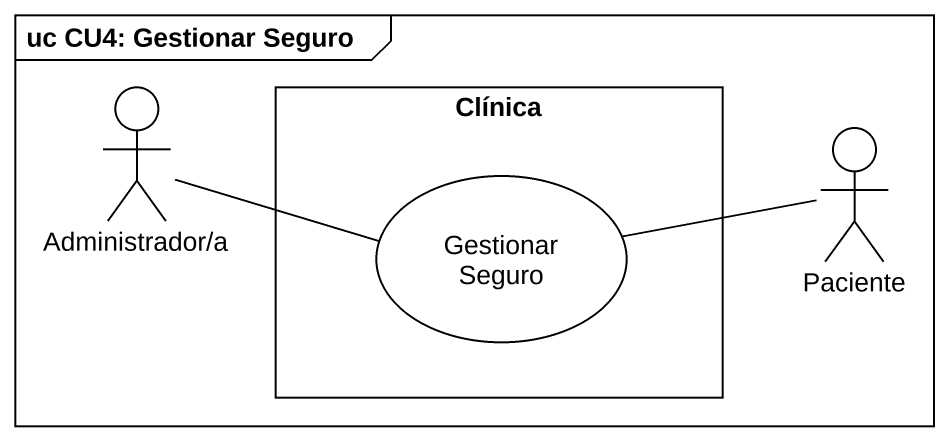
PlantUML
@startuml
mainframe uc CU4: Gestionar Seguro
actor "Administrador/a" as Administrador_a
rectangle Clínica {
  usecase "Gestionar Seguro" as Gestionar_Seguro
}
actor Paciente
Administrador_a -right- Gestionar_Seguro
Paciente -left- Gestionar_Seguro
@enduml
